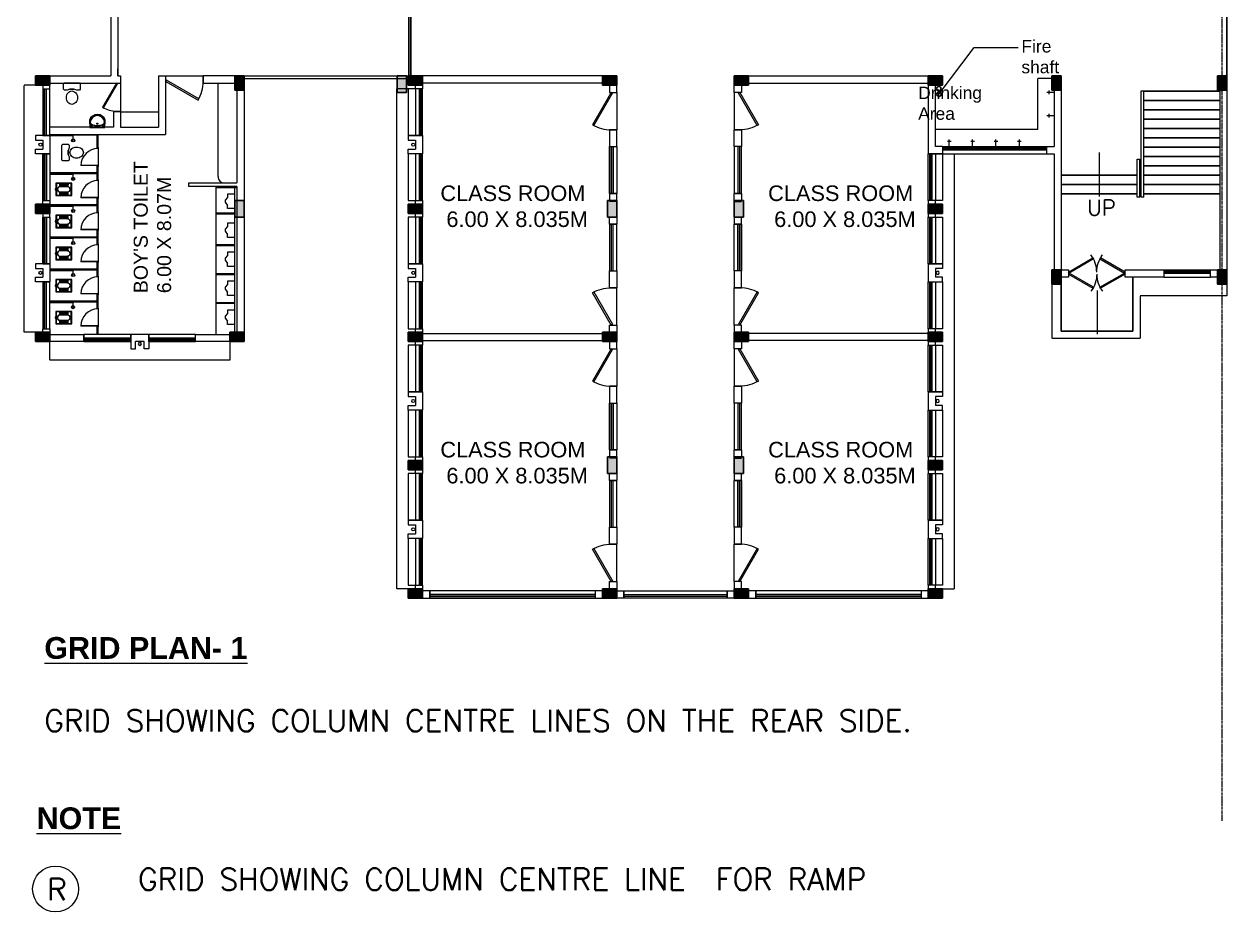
# Model space of a CAD drawing. Header units: inches. Extents: x 719368 to 6315912, y -2624014 to 446967.
# Drawn here: x 6113217 to 6151825, y -2428041 to -2399542 of the extents above; entities that cross this region are included whole.
import ezdxf
from ezdxf.lldxf.tags import DXFTag

# ---------------------------------------------------------------- set-up
doc = ezdxf.new("R2010")
doc.units = ezdxf.units.IN
doc.header["$LTSCALE"] = 20
doc.header["$MEASUREMENT"] = 0
for name, pattern in [('CENTER', [2, 1.25, -0.25, 0.25, -0.25]), ('CENTER2', [1.125, 0.75, -0.125, 0.125, -0.125]), ('DASHED2', [0.375, 0.25, -0.125]), ('HIDDEN', [0.375, 0.25, -0.125])]:
    doc.linetypes.add(name, pattern=pattern)
doc.layers.get('0').update_dxf_attribs({"color": 51, "lineweight": 30})
for name, color, linetype in [('BL', 1, 'Continuous'), ('expension joint', 248, 'Continuous'), ('STAIRS', 1, 'Continuous')]:
    doc.layers.add(name, color=color, linetype=linetype)
for name, color, linetype, lineweight in [('CLL LEV.', 252, 'Continuous', 18), ('COLUMN', 2, 'Continuous', 25), ('CUBICAL TOILET', 160, 'Continuous', 9), ('DIM', 7, 'Continuous', 13), ('DOOR', 43, 'Continuous', 13), ('FIXTURE', 15, 'DASHDOT', 9), ('Furniture', 13, 'Continuous', 13), ('glass', 5, 'Continuous', 18), ('GRID', 202, 'CENTER', 5), ('PROJ.', 30, 'DASHED2', 13), ('Railing', 34, 'Continuous', 20), ('Text', 7, 'Continuous', 15), ('Ventilator', 6, 'DASHED', 20), ('WALL', 1, 'Continuous', 18), ('window', 71, 'Continuous', 18), ('Window-Wall', 7, 'Continuous', 20)]:
    doc.layers.add(name, color=color, linetype=linetype, lineweight=lineweight)
doc.styles.add('L120', font='simplex.shx', dxfattribs={"height": 1})
doc.styles.add('Tabrej', font='romans.shx')
tags = doc.linetypes.add('DASHDOT', pattern=[1, 0.5, -0.25, 0, -0.25]).pattern_tags.tags
tags[10:11] = [DXFTag(74, 4), DXFTag(75, 0), DXFTag(340, '0'), DXFTag(46, 1.0), DXFTag(50, 0.0), DXFTag(44, 0.0), DXFTag(45, 0.0)]
tags[8:9] = [DXFTag(74, 4), DXFTag(75, 0), DXFTag(340, '0'), DXFTag(46, 1.0), DXFTag(50, 0.0), DXFTag(44, 0.0), DXFTag(45, 0.0)]
tags[6:7] = [DXFTag(74, 4), DXFTag(75, 0), DXFTag(340, '0'), DXFTag(46, 1.0), DXFTag(50, 0.0), DXFTag(44, 0.0), DXFTag(45, 0.0)]
tags[4:5] = [DXFTag(74, 4), DXFTag(75, 0), DXFTag(340, '0'), DXFTag(46, 1.0), DXFTag(50, 0.0), DXFTag(44, 0.0), DXFTag(45, 0.0)]
tags = doc.linetypes.add('DASHED', pattern=[0.75, 0.5, -0.25]).pattern_tags.tags
tags[6:7] = [DXFTag(74, 4), DXFTag(75, 0), DXFTag(340, '0'), DXFTag(46, 1.0), DXFTag(50, 0.0), DXFTag(44, 0.0), DXFTag(45, 0.0)]
tags[4:5] = [DXFTag(74, 4), DXFTag(75, 0), DXFTag(340, '0'), DXFTag(46, 1.0), DXFTag(50, 0.0), DXFTag(44, 0.0), DXFTag(45, 0.0)]
doc.dimstyles.new('Current Dim style', dxfattribs={"dimscale": 0.3, "dimtxt": 1.8, "dimasz": 1.2, "dimexe": 0.18, "dimexo": 1, "dimgap": 0.09, "dimtad": 0, "dimzin": 0, "dimdsep": 46, "dimtxsty": 'Tabrej', "dimcen": 0.09, "dimclrd": 256, "dimclre": 256, "dimclrt": 7, "dimadec": 0, "dimazin": 0, "dimtfac": 1, "dimtofl": 0, "dimtmove": 2, "dimatfit": 3, "dimfxl": 1, "dimtolj": 1, "dimtzin": 0, "dimlwd": -1, "dimlwe": -1, "dimarcsym": 1})
doc.dimstyles.new('DIM', dxfattribs={"dimtxt": 0.8, "dimasz": 0.4, "dimexe": 0.18, "dimexo": 0.0625, "dimgap": 0.1, "dimtad": 0, "dimdec": 3, "dimzin": 0, "dimdsep": 46, "dimtxsty": 'Tabrej', "dimcen": 0, "dimclrd": 251, "dimclre": 256, "dimclrt": 7, "dimadec": 0, "dimazin": 0, "dimtfac": 1, "dimtdec": 3, "dimtofl": 0, "dimtmove": 0, "dimatfit": 3, "dimfxl": 1, "dimtolj": 1, "dimtzin": 0, "dimlwd": -1, "dimlwe": -1, "dimarcsym": 0})

# ---------------------------------------------------------------- blocks, each defined once
blk = doc.blocks.new('1.5 M Window')
at = {"layer": 'CLL LEV.'}
for p, q in [((-0.23, 0), (-0.46, 0)), ((-0.46, 0), (-0.46, -1.5)), ((-0.46, -1.5), (-0.23, -1.5))]:
    blk.add_line(p, q, dxfattribs=at)
at = {"layer": 'window'}
for p, q in [((-0.065, 0), (-0.065, -1.5)), ((-0.05, -1.5), (-0.05, 0))]:
    blk.add_line(p, q, dxfattribs=at)
at = {"layer": 'Window-Wall'}
for p, q in [((0, 0), (-0.23, 0)), ((-0.23, 0), (-0.23, -1.5)), ((-0.115, 0), (-0.115, -1.5)), ((0, -1.5), (0, 0)), ((-0.23, -1.5), (0, -1.5))]:
    blk.add_line(p, q, dxfattribs=at)
blk = doc.blocks.new('VENTILATOR')
at = {"layer": 'Ventilator', "ltscale": 0.02}
for p, q in [((-0.18, -1.5), (-0.18, 0)), ((-0.165, 0), (-0.165, -1.5))]:
    blk.add_line(p, q, dxfattribs=at)
at = {"layer": 'Window-Wall'}
for p, q in [((-0.23, 0), (0, 0)), ((-0.23, -1.5), (-0.23, 0)), ((-0.115, 0), (-0.115, -1.5)), ((0, 0), (0, -1.5)), ((-0.23, -1.5), (0, -1.5))]:
    blk.add_line(p, q, dxfattribs=at)
blk = doc.blocks.new('C3')
at = {"layer": 'COLUMN'}
h = blk.add_hatch(color=7, dxfattribs=at)
h.dxf.hatch_style = 1
h.paths.add_polyline_path([(0.3, 0), (0, 0), (0, -0.53), (0.3, -0.53)])
for p, q in [((0, 0), (0, -0.53)), ((0.3, 0), (0, 0)), ((0.3, -0.53), (0.3, 0)), ((0, -0.53), (0.3, -0.53))]:
    blk.add_line(p, q, dxfattribs=at)
blk = doc.blocks.new('New Shaft')
at = {"layer": 'FIXTURE'}
blk.add_circle((0.327, -0.302), 0.05, dxfattribs=at)
at = {"layer": 'WALL'}
for p, q in [((0.035, 0), (0.62, 0)), ((0.035, 0), (0.035, -0.46)), ((0.185, -0.46), (0.185, -0.23)), ((0.185, -0.23), (0.47, -0.23)), ((0.47, -0.46), (0.47, -0.23)), ((0.62, 0), (0.62, -0.46)), ((0.035, -0.46), (0.185, -0.46)), ((0.62, -0.46), (0.47, -0.46))]:
    blk.add_line(p, q, dxfattribs=at)
blk = doc.blocks.new('*U81')
for p, q in [((0, 0), (0, 6)), ((40, 0), (40, 6))]:
    blk.add_line(p, q)
blk.add_lwpolyline([(0, 0), (34.6, -20), (35.5, -18.5), (0.9, 1.5)], close=True)
blk.add_arc((0, 0), 40, 330, 360)
blk = doc.blocks.new('New Doors')
at = {"layer": 'DOOR'}
blk.add_line((0, 0.18), (1.199, 0.18), dxfattribs=at)
at = {"layer": 'DOOR', "xscale": 0.0299845412869386, "yscale": 0.0299845412869386, "zscale": 0.0299845412869386}
blk.add_blockref('*U81', (0, 0), dxfattribs=at)
blk = doc.blocks.new('A$C65A3360F')
at = {"layer": 'FIXTURE', "linetype": 'CENTER2'}
for p, q in [((0, 0), (-0.23, 0)), ((0, 0), (-0.23, 0)), ((-0.166, 0.057), (-0.166, 0)), ((-0.166, 0.057), (-0.166, 0)), ((-0.166, 0), (-0.166, -0.057)), ((-0.166, 0), (-0.166, -0.057))]:
    blk.add_line(p, q, dxfattribs=at)
blk = doc.blocks.new('Door - Left Hung 36 in.')
blk.add_lwpolyline([(0.8, -1.3), (0, 0), (31.2, 18), (31.9, 16.7)], close=True)
blk.add_arc((0, 0), 36, 0, 37.3101)
blk = doc.blocks.new('Urinal 1')
for p, q in [((0, 9), (9, 9)), ((0, 9), (0, -9)), ((9, 9), (9, 5)), ((12, 1), (9, 5)), ((12, -1.5), (12, 1)), ((0, -9), (9, -9)), ((9, -5), (12, -1.5)), ((9, -9), (9, -5))]:
    blk.add_line(p, q)
blk = doc.blocks.new('RH 1200')
for p, q in [((21, 0), (21, 43.3)), ((21.7, 0), (21.7, 43.3)), ((-21.7, 0), (21.7, 0)), ((21.7, 0), (21, 0))]:
    blk.add_line(p, q)
at = {"extrusion": (0, 0, -1)}
blk.add_ellipse((21.7, 0), major_axis=(-30.6, 30.6), ratio=1, start_param=5.497787, end_param=7.068583, dxfattribs=at)
blk = doc.blocks.new('GHH')
at = {"layer": 'DOOR', "ltscale": 20}
blk.add_line((3289.697, -299.103), (3289.697, -299.853), dxfattribs=at)
at = {"layer": 'DOOR', "ltscale": 20, "xscale": 0.015874999996413, "yscale": 0.015874999996413, "zscale": 0.015874999996413, "rotation": 270}
blk.add_blockref('RH 1200', (3289.697, -299.479), dxfattribs=at)
blk = doc.blocks.new('RSA CL6')
for p, q in [((5.5, 3.5), (5.5, 7.3)), ((5.9, 3.5), (5.9, 7.3)), ((6.3, 3.5), (6.3, 7.3)), ((6.7, 3.4), (6.7, 7.3)), ((7.1, 3.4), (7.1, 7.3)), ((7.5, 3.4), (7.5, 7.3)), ((7.9, 3.4), (7.9, 7.3)), ((8.3, 3.4), (8.3, 7.3)), ((8.7, 3.4), (8.7, 7.3)), ((9.1, 3.4), (9.1, 7.3)), ((9.4, 3.4), (9.4, 7.3)), ((9.8, 3.4), (9.8, 7.3)), ((10.2, 3.4), (10.2, 7.3)), ((10.6, 3.4), (10.6, 7.3)), ((11, 3.3), (11, 7.3)), ((11.4, 3.3), (11.4, 7.3)), ((11.8, 3.3), (11.8, 7.3)), ((12.2, 3.3), (12.2, 7.3)), ((12.6, 3.3), (12.6, 7.3)), ((13, 3.3), (13, 7.3)), ((13.4, 3.3), (13.4, 7.3)), ((13.8, 3.3), (13.8, 7.3)), ((14.2, 3.3), (14.2, 7.3)), ((14.6, 3.3), (14.6, 7.3)), ((15, 3.2), (15, 7.3)), ((15.4, 3.2), (15.4, 7.3)), ((15.7, 3.2), (15.7, 7.3)), ((16.1, 3.2), (16.1, 7.3)), ((16.1, 7.3), (16.1, 3.2)), ((5.5, -7.3), (5.5, -3.5)), ((5.9, -7.3), (5.9, -3.5)), ((6.3, -7.3), (6.3, -3.4)), ((6.7, -7.3), (6.7, -3.4)), ((7.1, -7.3), (7.1, -3.4)), ((7.5, -7.3), (7.5, -3.4)), ((7.9, -7.3), (7.9, -3.4)), ((8.3, -7.3), (8.3, -3.4)), ((8.7, -7.3), (8.7, -3.4)), ((9.1, -7.3), (9.1, -3.4)), ((9.4, -7.3), (9.4, -3.4)), ((9.8, -7.3), (9.8, -3.3)), ((10.2, -7.3), (10.2, -3.3)), ((10.6, -7.3), (10.6, -3.3)), ((11, -7.3), (11, -3.3)), ((11.4, -7.3), (11.4, -3.3)), ((11.8, -7.3), (11.8, -3.3)), ((12.2, -7.3), (12.2, -3.3)), ((12.6, -7.3), (12.6, -3.3)), ((13, -7.3), (13, -3.3)), ((13.4, -7.3), (13.4, -3.2)), ((13.8, -7.3), (13.8, -3.2)), ((14.2, -7.3), (14.2, -3.2)), ((14.6, -7.3), (14.6, -3.2)), ((15, -7.3), (15, -3.2)), ((15.4, -7.3), (15.4, -3.2)), ((15.7, -7.3), (15.7, -3.2)), ((16.1, -3.2), (16.1, -7.3)), ((16.1, -7.3), (16.1, -3.2))]:
    blk.add_line(p, q)
blk.add_lwpolyline([(0.8, -0.6), (0, -0.6), (0, 0.6), (0.8, 0.6)])
for points in [[(0.8, 7.9), (20.9, 7.9), (20.9, -7.9), (0.8, -7.9)], [(1.4, 7.3), (20.3, 7.3), (20.3, -7.3), (1.4, -7.3)]]:
    blk.add_lwpolyline(points, close=True)
for points in [[(5.5, 3.5), (16.1, 3.2, -0.899983), (16.1, -3.2), (5.5, -3.5, -0.799392)], [(5.5, 3.3), (16.1, 3, -0.897689), (16.1, -3), (5.6, -3.3, -0.793494), (5.5, 3.3)]]:
    blk.add_lwpolyline(points, format="xyb", close=True)
blk = doc.blocks.new('ENGLISH SHEET')
at = {"layer": 'FIXTURE'}
for p, q in [((4663.798, 251.204), (4663.773, 251.179)), ((4663.773, 251.179), (4663.773, 250.696)), ((4663.976, 251.204), (4663.798, 251.204)), ((4664.002, 251.179), (4663.976, 251.204)), ((4663.976, 251.001), (4664.002, 251.09)), ((4663.976, 250.874), (4663.976, 251.001)), ((4663.976, 251.001), (4663.976, 250.874)), ((4664.002, 251.09), (4664.002, 251.179)), ((4663.773, 250.696), (4663.798, 250.67)), ((4663.798, 250.67), (4663.976, 250.67)), ((4664.002, 250.785), (4663.976, 250.874)), ((4663.976, 250.67), (4664.002, 250.696)), ((4664.002, 250.696), (4664.002, 250.785))]:
    blk.add_line(p, q, dxfattribs=at)
blk.add_lwpolyline([(4664.459, 250.937, 0.117036), (4664.443, 251.003, 0.104338), (4664.396, 251.063, 0.09029), (4664.321, 251.105, 0.09898), (4664.243, 251.115, 0.08237), (4664.159, 251.101, 0.09029), (4664.09, 251.063, 0.104338), (4664.043, 251.003, 0.117036), (4664.027, 250.937, 0.117036), (4664.043, 250.871, 0.104338), (4664.09, 250.811, 0.09029), (4664.159, 250.773, 0.08237), (4664.243, 250.759, 0.08237), (4664.327, 250.773, 0.09029), (4664.396, 250.811, 0.104338), (4664.443, 250.871, 0.117036)], format="xyb", close=True, dxfattribs=at)
blk = doc.blocks.new('RSA BASIN 9')
for points in [[(-0.1, -16.2, 0.340881), (10, -9, 0.074195), (10.1, -8.9), (9.5, 0), (-9.5, 0), (-10, -8.8, 0.082611), (-10, -9.2, 0.330812), (-0.1, -16.2)], [(0, -15, 0.391482), (8.9, -6.7, 0.252869), (6.5, -3.5, 0.087242), (0, -2.5, 0.079484), (-6.5, -3.5, 0.2542), (-8.8, -6.7, 0.39026), (0, -15)], [(-8.6, -2, -0.907437), (-8.4, -1.8), (-7.5, -2.6, -0.907437), (-7.6, -2.7)], [(-8.2, -1.6, -0.907437), (-8.1, -1.5), (-7.1, -2.3, -0.907437), (-7.3, -2.4)], [(-7.8, -1.3, -0.907437), (-7.7, -1.2), (-6.8, -1.9, -0.907437), (-6.9, -2.1)], [(7.8, -1.3, 0.907437), (7.7, -1.2), (6.8, -1.9, 0.907437), (6.9, -2.1)], [(8.2, -1.6, 0.907437), (8.1, -1.5), (7.1, -2.3, 0.907437), (7.3, -2.4)], [(8.6, -2, 0.907437), (8.4, -1.8), (7.5, -2.6, 0.907437), (7.6, -2.7)]]:
    blk.add_lwpolyline(points, format="xyb", close=True)
for points in [[(-5.9, -3.3), (-6.2, -3, -0.183787), (-6.2, -2.7, 0.126662), (-6.2, -2.4), (-6.6, -1.4, 0.35453), (-7.1, -1), (-8.7, -1, 0.414214), (-9.1, -1.4), (-9.6, -9.1, 0.329849), (-0.1, -15.8, 0.338736), (9.6, -8.9, 0.075632), (9.7, -8.8), (9.1, -1.4, 0.414214), (8.7, -1), (7.1, -1, 0.35453), (6.6, -1.4), (6.2, -2.4, 0.126662), (6.2, -2.7, -0.183787), (6.2, -3), (5.9, -3.3)], [(-6.2, -3.4), (-6.2, -3.3, 0.220542), (-6.5, -3.1), (-8.7, -2.8, -0.361119), (-9.2, -2.3)], [(6.2, -3.4), (6.2, -3.3, -0.220542), (6.5, -3.1), (8.7, -2.8, 0.358803), (9.2, -2.3, 0.358803)]]:
    blk.add_lwpolyline(points, format="xyb")
for centre, radius in [((-2.3, -1.6), 0.399), ((0, -4.8), 0.771), ((0, -4.8), 0.602), ((0, -1.2), 0.399), ((2.3, -1.5), 0.399)]:
    blk.add_circle(centre, radius)
blk = doc.blocks.new('CU')
at = {"layer": 'WALL', "linetype": 'CENTER2'}
h = blk.add_hatch(color=256, dxfattribs=at)
h.dxf.hatch_style = 1
h.paths.add_polyline_path([(0, 0.035), (0, -0.265), (0.46, -0.265), (0.46, 0.035)])
at = {"layer": 'COLUMN', "linetype": 'CENTER2'}
blk.add_lwpolyline([(0, 0.035), (0, -0.265), (0.46, -0.265), (0.46, 0.035), (0, 0.035)], dxfattribs=at)

msp = doc.modelspace()

# ---------------------------------------------------------------- linework, layer by layer
at = {"layer": 'BL'}
for centre in [(6142577.7151, -2401615.8736), (6142582.9949, -2401789.94)]:
    msp.add_circle(centre, 75, dxfattribs=at)
at = {"layer": 'CUBICAL TOILET'}
for p, q in [((6115564.3286, -2403112.7831), (6114046.8553, -2403111.7998)), ((6115564.0599, -2403527.4403), (6115564.3286, -2403112.7831)), ((6115594.0599, -2403527.4598), (6115594.348, -2403082.8025)), ((6115594.0599, -2403527.4598), (6115564.0599, -2403527.4403)), ((6115563.5477, -2404317.7828), (6115563.6908, -2404097.073)), ((6115563.6908, -2404097.073), (6115593.6908, -2404097.0924)), ((6115593.5477, -2404317.8022), (6115593.6908, -2404097.0924)), ((6115563.5283, -2404347.7828), (6114043.5286, -2404346.7979)), ((6115563.5477, -2404317.7828), (6114043.5481, -2404316.7979)), ((6115563.3925, -2404557.4401), (6115563.5283, -2404347.7828)), ((6115593.3924, -2404557.4596), (6115593.5477, -2404317.8022)), ((6115593.3924, -2404557.4596), (6115563.3925, -2404557.4401)), ((6115562.8803, -2405347.7826), (6115563.0233, -2405127.0728)), ((6115563.0233, -2405127.0728), (6115593.0233, -2405127.0922)), ((6115592.8803, -2405347.802), (6115593.0233, -2405127.0922)), ((6115562.8609, -2405377.7826), (6114046.5994, -2405376.8001)), ((6115562.8803, -2405347.7826), (6114046.6188, -2405346.8001)), ((6115562.725, -2405587.4399), (6115562.8609, -2405377.7826)), ((6115592.725, -2405587.4593), (6115562.725, -2405587.4399)), ((6115592.725, -2405587.4593), (6115592.8803, -2405347.802)), ((6115562.1935, -2406407.7824), (6114042.1938, -2406406.7974)), ((6115562.2129, -2406377.7824), (6114042.2132, -2406376.7975)), ((6115562.0576, -2406617.4397), (6115562.1935, -2406407.7824)), ((6115562.2129, -2406377.7824), (6115562.3559, -2406157.0726)), ((6115562.3559, -2406157.0726), (6115592.3559, -2406157.092)), ((6115592.0576, -2406617.4591), (6115592.2129, -2406377.8018)), ((6115592.2129, -2406377.8018), (6115592.3559, -2406157.092)), ((6115592.0576, -2406617.4591), (6115562.0576, -2406617.4397)), ((6115561.5455, -2407407.7822), (6115561.6885, -2407187.0723)), ((6115561.6885, -2407187.0723), (6115591.6885, -2407187.0918)), ((6115591.5455, -2407407.8016), (6115591.6885, -2407187.0918)), ((6115561.5261, -2407437.7822), (6114041.5264, -2407436.7972)), ((6115561.5455, -2407407.7822), (6114041.5458, -2407406.7972)), ((6115561.3902, -2407647.4395), (6115561.5261, -2407437.7822)), ((6115591.3902, -2407647.4589), (6115591.5455, -2407407.8016)), ((6115591.3902, -2407647.4589), (6115561.3902, -2407647.4395)), ((6115560.8781, -2408437.7819), (6115561.0211, -2408217.0721)), ((6115561.0211, -2408217.0721), (6115591.0211, -2408217.0916)), ((6115590.8781, -2408437.8014), (6115591.0211, -2408217.0916)), ((6115560.8587, -2408467.7819), (6114040.859, -2408466.797)), ((6115560.8781, -2408437.7819), (6114040.8784, -2408436.797)), ((6115560.7228, -2408677.4393), (6115560.8587, -2408467.7819)), ((6115590.7228, -2408677.4587), (6115560.7228, -2408677.4393)), ((6115590.7228, -2408677.4587), (6115590.8781, -2408437.8014)), ((6115560.188, -2409502.7817), (6115560.3537, -2409247.0719)), ((6115560.3537, -2409247.0719), (6115590.3537, -2409247.0914)), ((6115590.188, -2409502.8012), (6115590.3537, -2409247.0914))]:
    msp.add_line(p, q, dxfattribs=at)
at = {"layer": 'expension joint'}
for p, q in [((6125567.7346, -2397855.7585), (6125567.7346, -2401205.7585)), ((6125630.2346, -2397855.7585), (6125630.2346, -2401205.7585)), ((6151825.2345, -2397855.7585), (6151825.2345, -2401205.7585))]:
    msp.add_line(p, q, dxfattribs=at)
at = {"layer": 'FIXTURE'}
for p, q in [((6119444.2895, -2404440.4528), (6119444.2895, -2401435.7585)), ((6146285.2331, -2401288.1844), (6145755.2331, -2401288.1844)), ((6145755.2331, -2402923.1844), (6145755.2331, -2401288.5975)), ((6145755.2331, -2402923.1844), (6142470.2331, -2402923.1844)), ((6119377.6382, -2404785.5649), (6120047.9909, -2404785.5649)), ((6119377.9909, -2409505.5649), (6119377.9909, -2404755.5649)), ((6119377.9909, -2404755.5649), (6120046.8553, -2404755.5649)), ((6119644.1599, -2404640.5823), (6120046.8553, -2404640.5649)), ((6119977.9909, -2407275.5649), (6119977.9909, -2404785.5649)), ((6119377.6899, -2405605.7375), (6119977.6899, -2405605.7375)), ((6119377.6899, -2405635.7375), (6119977.6899, -2405635.7375)), ((6119977.9909, -2409435.5649), (6119977.9909, -2405700.5649)), ((6119377.6382, -2406615.5649), (6119977.6382, -2406615.5649)), ((6119377.6382, -2406645.5649), (6119977.6382, -2406645.5649)), ((6119377.2854, -2407545.5649), (6119977.2854, -2407545.5649)), ((6119377.2854, -2407575.5649), (6119977.2854, -2407575.5649)), ((6119376.9326, -2408475.5649), (6119976.9326, -2408475.5649)), ((6119376.9326, -2408505.5649), (6119976.9326, -2408505.5649))]:
    msp.add_line(p, q, dxfattribs=at)
at = {"layer": 'FIXTURE', "ltscale": 0.05}
for p, q in [((6114046.8553, -2403124.2253), (6114794.3207, -2403124.7097)), ((6114794.2132, -2403290.5511), (6114794.3207, -2403124.7097)), ((6114043.5206, -2404359.2234), (6114793.5205, -2404359.7094)), ((6114793.413, -2404525.5508), (6114793.5205, -2404359.7094)), ((6114046.5913, -2405389.2256), (6114792.853, -2405389.7092)), ((6114792.7456, -2405555.5506), (6114792.853, -2405389.7092)), ((6114042.1857, -2406419.223), (6114792.1856, -2406419.709)), ((6114792.0782, -2406585.5504), (6114792.1856, -2406419.709)), ((6114041.5183, -2407449.2228), (6114791.5182, -2407449.7088)), ((6114791.4107, -2407615.5502), (6114791.5182, -2407449.7088)), ((6114040.8509, -2408479.2226), (6114790.8508, -2408479.7085)), ((6114790.7433, -2408645.55), (6114790.8508, -2408479.7085))]:
    msp.add_line(p, q, dxfattribs=at)
for centre in [(6114794.2235, -2403274.7096), (6114793.4233, -2404509.7094), (6114792.7558, -2405539.7092), (6114792.0884, -2406569.7089), (6114791.421, -2407599.7087), (6114790.7536, -2408629.7085)]:
    msp.add_circle(centre, 50, dxfattribs=at)
at = {"layer": 'FIXTURE'}
msp.add_arc((6119644.2895, -2404440.5824), 200, 179.96287377, 269.96287377, dxfattribs=at)
at = {"layer": 'Furniture'}
msp.add_line((6116316.8537, -2402355.9426), (6117530.7653, -2402355.9418), dxfattribs=at)
at = {"layer": 'glass', "lineweight": 5}
for p, q in [((6142700.2331, -2403515.7585), (6146045.2331, -2403515.7585)), ((6146045.2331, -2403550.7585), (6142700.2331, -2403550.7585)), ((6149795.2345, -2407475.7132), (6151295.2345, -2407475.7132)), ((6151295.2345, -2407510.7132), (6149795.2345, -2407510.7132))]:
    msp.add_line(p, q, dxfattribs=at)
at = {"layer": 'GRID', "color": 190, "ltscale": 3}
msp.add_line((6151675.2345, -2425117.1627), (6151675.2345, -2376574.8316), dxfattribs=at)
at = {"layer": 'PROJ.'}
for p, q in [((6113216.8553, -2409435.7585), (6113216.8553, -2401505.7585)), ((6125180.2347, -2417665.7585), (6125180.2347, -2401620.7585)), ((6125780.2347, -2401620.7585), (6125180.2347, -2401620.7585)), ((6142470.2331, -2403705.7585), (6143070.2331, -2403705.7585)), ((6143070.2331, -2403705.7585), (6143070.2331, -2417665.7585)), ((6146205.2345, -2407895.7132), (6146205.2345, -2409625.7132)), ((6149037.2341, -2408265.7359), (6149037.2341, -2409625.7132)), ((6151825.2345, -2408265.7359), (6149037.2341, -2408265.7359)), ((6119816.8553, -2409735.7132), (6119816.8553, -2410335.7359)), ((6146205.2345, -2409625.7132), (6149037.2341, -2409625.7132)), ((6119816.8553, -2410335.7359), (6114046.8553, -2410335.7359)), ((6125780.2347, -2417665.7585), (6125180.2347, -2417665.7585))]:
    msp.add_line(p, q, dxfattribs=at)
at = {"layer": 'PROJ.', "ltscale": 0.05}
for p, q in [((6113816.8553, -2401505.7585), (6113216.8553, -2401505.7585)), ((6113816.8553, -2409435.7585), (6113216.8553, -2409435.7585)), ((6114046.8553, -2410335.7359), (6114046.8553, -2409735.7359)), ((6142470.2557, -2417665.7585), (6143070.2331, -2417665.7585))]:
    msp.add_line(p, q, dxfattribs=at)
at = {"layer": 'PROJ.', "ltscale": 0.02}
msp.add_line((6151825.2345, -2407895.7132), (6151825.2345, -2408265.7359), dxfattribs=at)
at = {"layer": 'Railing'}
for p, q in [((6120276.8553, -2401205.7585), (6125550.2347, -2401205.7585)), ((6120276.8553, -2401285.7585), (6125550.2347, -2401285.7585)), ((6122580.2347, -2401205.7585), (6125550.2347, -2401205.7585)), ((6122580.2347, -2401285.7585), (6125550.2347, -2401285.7585))]:
    msp.add_line(p, q, dxfattribs=at)
at = {"layer": 'Railing', "linetype": 'DASHED'}
for p, q in [((6149075.2345, -2403520.7173), (6149075.2345, -2401687.7584)), ((6149155.2345, -2403520.7173), (6149155.2345, -2401687.7584)), ((6149075.2345, -2405095.7132), (6149075.2345, -2403520.7173)), ((6149155.2345, -2405095.7132), (6149155.2345, -2403520.7173)), ((6148945.2345, -2405095.7132), (6148945.2345, -2403881.2076)), ((6149025.2345, -2405095.7132), (6149025.2345, -2403881.2076)), ((6149025.2345, -2405095.7132), (6148945.2345, -2405095.7132)), ((6149155.2345, -2405095.7132), (6149075.2345, -2405095.7132))]:
    msp.add_line(p, q, dxfattribs=at)
at = {"layer": 'Railing', "linetype": 'HIDDEN', "ltscale": 0.01}
for p, q in [((6149075.2345, -2401687.7584), (6149155.2345, -2401687.7584)), ((6148945.2345, -2403881.2076), (6149025.2345, -2403881.2076))]:
    msp.add_line(p, q, dxfattribs=at)
at = {"layer": 'STAIRS'}
for p, q in [((6151595.2345, -2401695.7132), (6149155.2345, -2401695.7132)), ((6151595.2345, -2401995.7132), (6149155.2345, -2401995.7132)), ((6151595.2345, -2402295.7132), (6149155.2345, -2402295.7132)), ((6151595.2345, -2402595.7132), (6149155.2345, -2402595.7132)), ((6151595.2345, -2402895.7132), (6149155.2345, -2402895.7132)), ((6151595.2345, -2403195.7132), (6149155.2345, -2403195.7132)), ((6149155.2345, -2403195.7132), (6150205.3379, -2403195.7132)), ((6151595.2345, -2403495.7132), (6149155.2345, -2403495.7132)), ((6151595.2345, -2403795.7132), (6149155.2345, -2403795.7132)), ((6151595.2345, -2404095.7132), (6149155.2345, -2404095.7132)), ((6148945.2345, -2404395.7132), (6146505.2345, -2404395.7132)), ((6151595.2345, -2404395.7132), (6149155.2345, -2404395.7132)), ((6148945.2345, -2404695.7132), (6146505.2345, -2404695.7132)), ((6151595.2345, -2404695.7132), (6149155.2345, -2404695.7132)), ((6148945.2345, -2404995.7132), (6146505.2345, -2404995.7132)), ((6151595.2345, -2404995.7132), (6149155.2345, -2404995.7132)), ((6146505.2345, -2407665.7132), (6146505.2345, -2409395.7132)), ((6148807.2341, -2407665.7132), (6148807.2341, -2409395.7132)), ((6146505.2345, -2409395.7132), (6148807.2341, -2409395.7132))]:
    msp.add_line(p, q, dxfattribs=at)
at = {"layer": 'Text'}
msp.add_circle((6114226.3387, -2427303.7599), 737.2117, dxfattribs=at)
at = {"layer": 'WALL'}
for p, q in [((6116001.0424, -2397625.7959), (6116001.0424, -2401205.713)), ((6116231.0424, -2397855.7959), (6116231.0424, -2401205.713)), ((6114046.8553, -2401205.7585), (6116001.0424, -2401205.7032)), ((6114046.8653, -2401435.7585), (6116316.8653, -2401435.6829)), ((6116231.0424, -2401205.6967), (6116316.8553, -2401205.6943)), ((6116316.8553, -2401205.6943), (6116316.8653, -2401435.7213)), ((6117530.7647, -2401205.7585), (6117530.7647, -2401435.7585)), ((6117530.7647, -2401205.7585), (6117760.7647, -2401205.7585)), ((6117530.7647, -2401435.7585), (6117530.7656, -2402852.8013)), ((6117760.7647, -2401205.7585), (6117760.7647, -2403082.8013)), ((6119976.8553, -2401205.7585), (6118970.6379, -2401205.7585)), ((6118970.6379, -2401205.7585), (6118970.6379, -2401435.7585)), ((6118970.6379, -2401435.7585), (6119976.8553, -2401435.7585)), ((6119976.8553, -2401435.7585), (6119976.8553, -2401205.7585)), ((6131780.2347, -2401205.7585), (6126010.2347, -2401205.7585)), ((6131780.2347, -2401435.7585), (6126010.2347, -2401435.7585)), ((6136470.2331, -2401205.7585), (6142240.2331, -2401205.7585)), ((6136470.2331, -2401435.7585), (6142240.2331, -2401435.7585)), ((6120046.8553, -2401665.7585), (6120046.8553, -2404640.5649)), ((6120276.8553, -2401665.7585), (6120276.8553, -2409435.7585)), ((6142470.2331, -2401505.7585), (6142240.2331, -2401505.7585)), ((6142240.2331, -2401505.7585), (6142240.2331, -2403705.7585)), ((6146275.2345, -2401665.7585), (6146275.2345, -2403475.7585)), ((6146505.2345, -2401665.7585), (6146505.2345, -2407435.7132)), ((6151595.2345, -2401665.7585), (6151595.2345, -2407435.7132)), ((6151825.2345, -2401665.7585), (6151825.2345, -2407435.7132)), ((6116086.8553, -2402355.9426), (6116086.8553, -2402852.8017)), ((6116316.8537, -2402355.9426), (6116086.8553, -2402355.9426)), ((6116316.8537, -2402355.9426), (6116316.8548, -2402852.8013)), ((6116086.8553, -2402852.8017), (6114046.8553, -2402852.8051)), ((6114046.8553, -2403082.8013), (6114046.8553, -2402852.8051)), ((6116316.8545, -2402852.8013), (6117530.7656, -2402852.8013)), ((6114046.8553, -2403082.8013), (6117760.7656, -2403082.8013)), ((6113816.8553, -2403705.7586), (6114046.8553, -2403705.7586)), ((6142700.2331, -2403705.7585), (6142240.2331, -2403705.7585)), ((6142700.2331, -2403475.7585), (6142470.2331, -2403475.7585)), ((6142700.2331, -2403475.7585), (6142700.2331, -2403705.7585)), ((6146045.2331, -2403475.7585), (6146275.2331, -2403475.7585)), ((6146045.2331, -2403705.7585), (6146045.2331, -2403475.7585)), ((6146045.2331, -2403705.7585), (6146275.2345, -2403705.7585)), ((6146275.2345, -2403705.7585), (6146275.2345, -2407435.7132)), ((6120046.8553, -2404755.5649), (6120046.8553, -2409435.7585)), ((6132240.212, -2405240.7585), (6132010.212, -2405240.7585)), ((6136010.2557, -2405240.7585), (6136240.2557, -2405240.7585)), ((6126010.2347, -2409470.7585), (6131780.2347, -2409470.7585)), ((6142240.2331, -2409470.7585), (6136470.2331, -2409470.7585)), ((6126010.2347, -2409700.7585), (6131780.2347, -2409700.7585)), ((6142240.2331, -2409700.7585), (6136470.2331, -2409700.7585)), ((6132240.212, -2413470.7585), (6132010.212, -2413470.7585)), ((6136010.2557, -2413470.7585), (6136240.2557, -2413470.7585))]:
    msp.add_line(p, q, dxfattribs=at)
at = {"layer": 'WALL', "linetype": 'CENTER2'}
for p, q in [((6115724.3553, -2401205.6705), (6115954.3553, -2401205.6705)), ((6116316.8553, -2401205.6705), (6116316.8553, -2401435.6705))]:
    msp.add_line(p, q, dxfattribs=at)
at = {"layer": 'WALL'}
for points in [[(6116231.0424, -2401205.713), (6116231.0424, -2400975.713)], [(6125780.2347, -2401505.7585), (6126010.2347, -2401505.7585), (6126010.2347, -2401620.7585), (6125780.2347, -2401620.7585), (6125780.2347, -2401505.7585)], [(6132240.2347, -2401505.7585), (6132010.2347, -2401505.7585), (6132010.2347, -2401735.7585), (6132240.2347, -2401735.7585), (6132240.2347, -2401505.7585)], [(6136010.2331, -2401505.7585), (6136240.2331, -2401505.7585), (6136240.2331, -2401735.7585), (6136010.2331, -2401735.7585), (6136010.2331, -2401505.7585)], [(6142470.2331, -2403475.7585), (6142470.2331, -2401505.7585)], [(6120046.8553, -2404755.5649), (6118500.2906, -2404755.5649), (6118500.2906, -2404640.5649), (6120046.8553, -2404640.5649)], [(6113816.8553, -2405205.7586), (6114046.8553, -2405205.7586), (6114046.8553, -2405320.7586), (6113816.8553, -2405320.7586), (6113816.8553, -2405205.7586)], [(6125780.2347, -2405205.7585), (6126010.2347, -2405205.7585), (6126010.2347, -2405320.7585), (6125780.2347, -2405320.7585), (6125780.2347, -2405205.7585)], [(6132240.2347, -2404975.7585), (6132010.2347, -2404975.7585), (6132010.2347, -2405205.7585), (6132240.2347, -2405205.7585), (6132240.2347, -2404975.7585)], [(6136010.2331, -2404975.7585), (6136240.2331, -2404975.7585), (6136240.2331, -2405205.7585), (6136010.2331, -2405205.7585), (6136010.2331, -2404975.7585)], [(6142470.2331, -2405205.7585), (6142240.2331, -2405205.7585), (6142240.2331, -2405320.7585), (6142470.2331, -2405320.7585), (6142470.2331, -2405205.7585)], [(6113816.8553, -2405735.7585), (6114046.8553, -2405735.7585), (6114046.8553, -2405620.7585), (6113816.8553, -2405620.7585), (6113816.8553, -2405735.7585)], [(6125780.2347, -2405620.7585), (6126010.2347, -2405620.7585), (6126010.2347, -2405735.7585), (6125780.2347, -2405735.7585), (6125780.2347, -2405620.7585)], [(6142470.2331, -2405620.7585), (6142240.2331, -2405620.7585), (6142240.2331, -2405735.7585), (6142470.2331, -2405735.7585), (6142470.2331, -2405620.7585)], [(6132240.2347, -2405965.7585), (6132010.2347, -2405965.7585), (6132010.2347, -2405735.7585), (6132240.2347, -2405735.7585), (6132240.2347, -2405965.7585)], [(6136010.2331, -2405965.7585), (6136240.2331, -2405965.7585), (6136240.2331, -2405735.7585), (6136010.2331, -2405735.7585), (6136010.2331, -2405965.7585)], [(6146505.2345, -2407435.7132), (6146735.2345, -2407435.7132), (6146735.2345, -2407665.7132), (6146505.2345, -2407665.7132), (6146505.2345, -2407435.7132)], [(6151295.2345, -2407435.7132), (6151525.2345, -2407435.7132), (6151525.2345, -2407665.7132), (6151295.2345, -2407665.7132), (6151295.2345, -2407435.7132)], [(6113816.8553, -2409320.7585), (6114046.8553, -2409320.7585), (6114046.8553, -2409435.7585), (6113816.8553, -2409435.7585), (6113816.8553, -2409320.7585)], [(6115139.3553, -2409505.7585), (6115139.3553, -2409735.7585), (6114046.8553, -2409735.7585), (6114046.8553, -2409505.7585), (6115139.3553, -2409505.7585)], [(6119816.8553, -2409505.7359), (6119816.8553, -2409735.7359), (6118724.3553, -2409735.7359), (6118724.3553, -2409505.7359), (6119816.8553, -2409505.7359)], [(6125780.212, -2409320.7585), (6126010.212, -2409320.7585), (6126010.212, -2409435.7585), (6125780.212, -2409435.7585), (6125780.212, -2409320.7585)], [(6125780.2347, -2409320.7585), (6126010.2347, -2409320.7585), (6126010.2347, -2409435.7585), (6125780.2347, -2409435.7585), (6125780.2347, -2409320.7585)], [(6132240.2347, -2409435.7585), (6132010.2347, -2409435.7585), (6132010.2347, -2409205.7585), (6132240.2347, -2409205.7585), (6132240.2347, -2409435.7585)], [(6136010.2331, -2409435.7585), (6136240.2331, -2409435.7585), (6136240.2331, -2409205.7585), (6136010.2331, -2409205.7585), (6136010.2331, -2409435.7585)], [(6142470.2331, -2409320.7585), (6142240.2331, -2409320.7585), (6142240.2331, -2409435.7585), (6142470.2331, -2409435.7585), (6142470.2331, -2409320.7585)], [(6142470.2557, -2409320.7585), (6142240.2557, -2409320.7585), (6142240.2557, -2409435.7585), (6142470.2557, -2409435.7585), (6142470.2557, -2409320.7585)], [(6125780.2347, -2409735.7585), (6126010.2347, -2409735.7585), (6126010.2347, -2409850.7585), (6125780.2347, -2409850.7585), (6125780.2347, -2409735.7585)], [(6132240.2347, -2409735.7585), (6132010.2347, -2409735.7585), (6132010.2347, -2409965.7585), (6132240.2347, -2409965.7585), (6132240.2347, -2409735.7585)], [(6136010.2331, -2409735.7585), (6136240.2331, -2409735.7585), (6136240.2331, -2409965.7585), (6136010.2331, -2409965.7585), (6136010.2331, -2409735.7585)], [(6142470.2331, -2409735.7585), (6142240.2331, -2409735.7585), (6142240.2331, -2409850.7585), (6142470.2331, -2409850.7585), (6142470.2331, -2409735.7585)], [(6132240.2347, -2413205.7585), (6132010.2347, -2413205.7585), (6132010.2347, -2413435.7585), (6132240.2347, -2413435.7585), (6132240.2347, -2413205.7585)], [(6136010.2331, -2413205.7585), (6136240.2331, -2413205.7585), (6136240.2331, -2413435.7585), (6136010.2331, -2413435.7585), (6136010.2331, -2413205.7585)], [(6125780.2347, -2413435.7585), (6126010.2347, -2413435.7585), (6126010.2347, -2413550.7585), (6125780.2347, -2413550.7585), (6125780.2347, -2413435.7585)], [(6142470.2331, -2413435.7585), (6142240.2331, -2413435.7585), (6142240.2331, -2413550.7585), (6142470.2331, -2413550.7585), (6142470.2331, -2413435.7585)], [(6125780.2347, -2413850.7585), (6126010.2347, -2413850.7585), (6126010.2347, -2413965.7585), (6125780.2347, -2413965.7585), (6125780.2347, -2413850.7585)], [(6132240.2347, -2414195.7585), (6132010.2347, -2414195.7585), (6132010.2347, -2413965.7585), (6132240.2347, -2413965.7585), (6132240.2347, -2414195.7585)], [(6136010.2331, -2414195.7585), (6136240.2331, -2414195.7585), (6136240.2331, -2413965.7585), (6136010.2331, -2413965.7585), (6136010.2331, -2414195.7585)], [(6142470.2331, -2413850.7585), (6142240.2331, -2413850.7585), (6142240.2331, -2413965.7585), (6142470.2331, -2413965.7585), (6142470.2331, -2413850.7585)], [(6125780.212, -2417550.7585), (6126010.212, -2417550.7585), (6126010.212, -2417665.7585), (6125780.212, -2417665.7585), (6125780.212, -2417550.7585)], [(6125780.2347, -2417550.7585), (6126010.2347, -2417550.7585), (6126010.2347, -2417665.7585), (6125780.2347, -2417665.7585), (6125780.2347, -2417550.7585)], [(6132240.2347, -2417665.7585), (6132010.2347, -2417665.7585), (6132010.2347, -2417435.7585), (6132240.2347, -2417435.7585), (6132240.2347, -2417665.7585)], [(6136010.2331, -2417665.7585), (6136240.2331, -2417665.7585), (6136240.2331, -2417435.7585), (6136010.2331, -2417435.7585), (6136010.2331, -2417665.7585)], [(6142470.2331, -2417550.7585), (6142240.2331, -2417550.7585), (6142240.2331, -2417665.7585), (6142470.2331, -2417665.7585), (6142470.2331, -2417550.7585)], [(6142470.2557, -2417550.7585), (6142240.2557, -2417550.7585), (6142240.2557, -2417665.7585), (6142470.2557, -2417665.7585), (6142470.2557, -2417550.7585)], [(6126010.2347, -2417965.7585), (6126240.2347, -2417965.7585), (6126240.2347, -2417735.7585), (6126010.2347, -2417735.7585), (6126010.2347, -2417965.7585)], [(6131550.2347, -2417965.7585), (6131780.2347, -2417965.7585), (6131780.2347, -2417735.7585), (6131550.2347, -2417735.7585), (6131550.2347, -2417965.7585)], [(6132470.2347, -2417965.7585), (6132240.2347, -2417965.7585), (6132240.2347, -2417735.7585), (6132470.2347, -2417735.7585), (6132470.2347, -2417965.7585)], [(6136010.2331, -2417965.7585), (6135780.2331, -2417965.7585), (6135780.2331, -2417735.7585), (6136010.2331, -2417735.7585), (6136010.2331, -2417965.7585)], [(6136470.2331, -2417965.7585), (6136700.2331, -2417965.7585), (6136700.2331, -2417735.7585), (6136470.2331, -2417735.7585), (6136470.2331, -2417965.7585)], [(6142010.2331, -2417965.7585), (6142240.2331, -2417965.7585), (6142240.2331, -2417735.7585), (6142010.2331, -2417735.7585), (6142010.2331, -2417965.7585)]]:
    msp.add_lwpolyline(points, dxfattribs=at)
at = {"layer": 'WALL', "lineweight": 18}
msp.add_lwpolyline([(6116231.0424, -2401205.713), (6116316.8553, -2401205.713)], dxfattribs=at)
at = {"layer": 'WALL'}
for points in [[(6114046.8553, -2401505.7585), (6113816.8553, -2401505.7585), (6113816.8553, -2401620.7586), (6114046.8553, -2401620.7586)], [(6132240.4291, -2402935.1402), (6132010.2347, -2402935.1402), (6132010.2347, -2403475.7585), (6132240.4291, -2403475.7585)], [(6136010.0387, -2402935.1402), (6136240.2331, -2402935.1402), (6136240.2331, -2403475.7585), (6136010.0387, -2403475.7585)], [(6132240.4291, -2408006.3769), (6132010.2347, -2408006.3769), (6132010.2347, -2407465.7585), (6132240.4291, -2407465.7585)], [(6136010.0387, -2408006.3769), (6136240.2331, -2408006.3769), (6136240.2331, -2407465.7585), (6136010.0387, -2407465.7585)], [(6148559.6176, -2407435.7132), (6149795.2345, -2407435.7132), (6149795.2345, -2407665.7132), (6148559.6176, -2407665.7132)], [(6132240.4291, -2411165.1402), (6132010.2347, -2411165.1402), (6132010.2347, -2411705.7585), (6132240.4291, -2411705.7585)], [(6136010.0387, -2411165.1402), (6136240.2331, -2411165.1402), (6136240.2331, -2411705.7585), (6136010.0387, -2411705.7585)], [(6132240.4291, -2416236.3769), (6132010.2347, -2416236.3769), (6132010.2347, -2415695.7585), (6132240.4291, -2415695.7585)], [(6136010.0387, -2416236.3769), (6136240.2331, -2416236.3769), (6136240.2331, -2415695.7585), (6136010.0387, -2415695.7585)]]:
    msp.add_lwpolyline(points, close=True, dxfattribs=at)
at = {"layer": 'window'}
for p, q in [((6131550.2347, -2417900.7585), (6126240.2347, -2417900.7585)), ((6126240.2347, -2417915.7585), (6131550.2347, -2417915.7585)), ((6132470.2347, -2417900.7585), (6135780.2331, -2417900.7585)), ((6135780.2331, -2417915.7585), (6132470.2347, -2417915.7585)), ((6142010.2331, -2417900.7585), (6136700.2331, -2417900.7585)), ((6136700.2331, -2417915.7585), (6142010.2331, -2417915.7585))]:
    msp.add_line(p, q, dxfattribs=at)
at = {"layer": 'Window-Wall', "lineweight": 15}
for p, q in [((6142700.2331, -2403475.7585), (6146045.2331, -2403475.7585)), ((6146045.2331, -2403590.7585), (6142700.2331, -2403590.7585)), ((6142700.2331, -2403705.7585), (6146045.2331, -2403705.7585)), ((6149795.2345, -2407435.7132), (6151295.2345, -2407435.7132)), ((6149795.2345, -2407435.7132), (6149795.2345, -2407665.7132)), ((6151295.2345, -2407550.7132), (6149795.2345, -2407550.7132)), ((6149795.2345, -2407665.7132), (6151295.2345, -2407665.7132))]:
    msp.add_line(p, q, dxfattribs=at)
at = {"layer": 'Window-Wall'}
for p, q in [((6131550.2347, -2417735.7585), (6126240.2347, -2417735.7585)), ((6126240.2347, -2417735.7585), (6126240.2347, -2417965.7585)), ((6131550.2347, -2417850.7585), (6126240.2347, -2417850.7585)), ((6126240.2347, -2417965.7585), (6131550.2347, -2417965.7585)), ((6132470.2347, -2417965.7585), (6132470.2347, -2417735.7585)), ((6132470.2347, -2417735.7585), (6135780.2331, -2417735.7585)), ((6132470.2347, -2417850.7585), (6135780.2331, -2417850.7585)), ((6135780.2331, -2417965.7585), (6132470.2347, -2417965.7585)), ((6135780.2331, -2417735.7585), (6135780.2331, -2417965.7585)), ((6142010.2331, -2417735.7585), (6136700.2331, -2417735.7585)), ((6136700.2331, -2417735.7585), (6136700.2331, -2417965.7585)), ((6142010.2331, -2417850.7585), (6136700.2331, -2417850.7585)), ((6136700.2331, -2417965.7585), (6142010.2331, -2417965.7585))]:
    msp.add_line(p, q, dxfattribs=at)

# ---------------------------------------------------------------- block references
at = {"layer": 'COLUMN', "linetype": 'CENTER2', "yscale": 1000, "zscale": 1000}
for p, xscale in [((6114046.8553, -2401240.7585), -1000), ((6126010.2347, -2401240.7585), -1000), ((6132240.2347, -2401240.7585), -1000), ((6136010.2331, -2401240.7585), 1000), ((6142240.2331, -2401240.7585), 1000), ((6114046.8553, -2405355.7585), -1000), ((6126010.2347, -2405355.7585), -1000), ((6142240.2331, -2405355.7585), 1000), ((6114046.8553, -2409470.7585), -1000), ((6120276.8553, -2409470.7585), -1000), ((6126010.2347, -2409470.7585), -1000), ((6132240.2347, -2409470.7585), -1000), ((6136010.2331, -2409470.7585), 1000), ((6142240.2331, -2409470.7585), 1000), ((6126010.2347, -2413585.7585), -1000), ((6142240.2331, -2413585.7585), 1000), ((6126010.2347, -2417700.7585), -1000), ((6132240.2347, -2417700.7585), -1000), ((6136010.2331, -2417700.7585), 1000), ((6142240.2331, -2417700.7585), 1000)]:
    msp.add_blockref('CU', p, dxfattribs=dict(at, xscale=xscale))
at = {"layer": 'COLUMN', "linetype": 'CENTER2', "xscale": 1000, "yscale": 1000, "zscale": 1000, "rotation": 270}
for p in [(6120241.8553, -2401205.7585), (6120241.8553, -2401205.7585), (6120241.8553, -2401205.7585), (6120241.8553, -2401205.7585), (6146470.2345, -2401205.7585), (6151790.2345, -2401205.7585), (6146470.2345, -2407435.7132), (6151790.2345, -2407435.7132)]:
    msp.add_blockref('CU', p, dxfattribs=at)
at = {"layer": 'COLUMN', "color": 5, "yscale": 1000, "zscale": 1000}
for p, xscale in [((6125190.5287, -2401205.7585), 1000), ((6119976.8553, -2405205.7585), 1000), ((6131940.2347, -2405205.7585), 1000), ((6136310.2331, -2405205.7585), -1000), ((6131940.2347, -2413435.7585), 1000), ((6136310.2331, -2413435.7585), -1000)]:
    msp.add_blockref('C3', p, dxfattribs=dict(at, xscale=xscale))
at = {"layer": 'DOOR'}
for name, p, xscale, yscale, zscale, rotation in [('GHH', (8747500.1795, -2165868.2788), -800.0000001369991, 800.0000001373701, 800.0000001375136, 359.9642723067062), ('GHH', (8747499.5121, -2166898.2786), -800.0000001369991, 800.0000001373701, 800.0000001375136, 359.9642723067062), ('GHH', (8747498.8447, -2167928.2784), -800.0000001369991, 800.0000001373701, 800.0000001375136, 359.9642723067062), ('GHH', (8747498.1773, -2168958.2782), -800.0000001369991, 800.0000001373701, 800.0000001375136, 359.9642723067062), ('Door - Left Hung 36 in.', (6146736.8777, -2407568.5989), -25.27777777146548, 25.27777777146548, 25.2777777714073, 180), ('GHH', (8747497.5099, -2169988.2779), -800.0000001369991, 800.0000001373701, 800.0000001375136, 359.9642723067062), ('GHH', (8747496.8425, -2171018.2777), -800.0000001369991, 800.0000001373701, 800.0000001375136, 359.9642723067062)]:
    msp.add_blockref(name, p, dxfattribs=dict(at, xscale=xscale, yscale=yscale, zscale=zscale, rotation=rotation))
at = {"layer": 'DOOR', "extrusion": (0, 0, -1), "xscale": -25.27777777146548, "yscale": 25.27777777146548, "zscale": -25.27777777146548}
msp.add_blockref('Door - Left Hung 36 in.', (-6146736.8777, -2407502.9254), dxfattribs=at)
at = {"layer": 'DOOR', "xscale": -25.27777777146548, "yscale": 25.27777777146548, "zscale": 25.2777777714073}
msp.add_blockref('Door - Left Hung 36 in.', (6148556.8777, -2407502.9254), dxfattribs=at)
at = {"layer": 'DOOR', "extrusion": (0, 0, -1), "xscale": -25.27777777146548, "yscale": 25.27777777146548, "zscale": -25.27777777146548, "rotation": 180}
msp.add_blockref('Door - Left Hung 36 in.', (-6148556.8777, -2407568.5989), dxfattribs=at)
at = {"layer": 'FIXTURE', "extrusion": (0, 0, -1)}
for name, p, xscale, yscale, zscale, rotation in [('ENGLISH SHEET', (-6375909.6637, 2261778.543), 999.999999999875, 999.999999999875, -1000, 270.125546201562), ('ENGLISH SHEET', (-1451221.9896, -2142510.8192), 1000.000000000342, 1000.000000000342, -1000, 180.1255462015887), ('RSA CL6', (-6114218.201, -2404846.9112), 25.3999999962637, 25.3999999962637, -25.39999999589774, 180.0371262340656), ('RSA CL6', (-6114217.5336, -2405876.911), 25.3999999962637, 25.3999999962637, -25.39999999589774, 180.0371262340656), ('RSA CL6', (-6114216.8662, -2406906.9107), 25.3999999962637, 25.3999999962637, -25.39999999589774, 180.0371262340656), ('RSA CL6', (-6114216.1988, -2407936.9105), 25.3999999962637, 25.3999999962637, -25.39999999589774, 180.0371262340656), ('RSA CL6', (-6114215.5314, -2408966.9103), 25.3999999962637, 25.3999999962637, -25.39999999589774, 180.0371262340656)]:
    msp.add_blockref(name, p, dxfattribs=dict(at, xscale=xscale, yscale=yscale, zscale=zscale, rotation=rotation))
at = {"layer": 'FIXTURE', "xscale": 1000, "yscale": 1000, "zscale": 1000}
for p in [(6146275.2345, -2401735.7585), (6146275.2345, -2402485.7585)]:
    msp.add_blockref('A$C65A3360F', p, dxfattribs=at)
at = {"layer": 'FIXTURE', "ltscale": 10000, "extrusion": (0, 0, -1), "xscale": -25.43261667649568, "yscale": 25.43261667620391, "zscale": -25.43261667649568, "rotation": 180.0463963776823}
msp.add_blockref('RSA BASIN 9', (-6115570.1043, -2402860.2224), dxfattribs=at)
at = {"layer": 'FIXTURE'}
for name, p, xscale, yscale, zscale, rotation in [('A$C65A3360F', (6142912.712, -2403475.7585), 1000, 1000, 1000, 270), ('A$C65A3360F', (6143662.712, -2403475.7585), 1000, 1000, 1000, 270), ('A$C65A3360F', (6144412.712, -2403475.7585), 1000, 1000, 1000, 270), ('A$C65A3360F', (6145162.712, -2403475.7585), 1000, 1000, 1000, 270), ('Urinal 1', (6119977.9909, -2405235.5649), 25.39999999478459, 25.39999999478459, 25.39999999478459, 180), ('Urinal 1', (6119977.9909, -2406165.5649), 25.39999999478459, 25.39999999478459, 25.39999999478459, 180), ('Urinal 1', (6119977.6382, -2407095.5649), 25.39999999478459, 25.39999999478459, 25.39999999478459, 180), ('Urinal 1', (6119977.2854, -2408025.5649), 25.39999999478459, 25.39999999478459, 25.39999999478459, 180), ('Urinal 1', (6119976.9326, -2408955.5649), 25.39999999478459, 25.39999999478459, 25.39999999478459, 180)]:
    msp.add_blockref(name, p, dxfattribs=dict(at, xscale=xscale, yscale=yscale, zscale=zscale, rotation=rotation))
at = {"layer": 'WALL', "linetype": 'CENTER2', "xscale": 750.3866670704447, "yscale": 750.3866670704447, "zscale": 750.3866670704447, "rotation": 270}
msp.add_blockref('New Doors', (6116181.857, -2401435.7213), dxfattribs=at)
at = {"layer": 'WALL', "yscale": 1000, "zscale": 1000}
for name, p, xscale in [('New Doors', (6117764.1329, -2401385.6658), 1000), ('1.5 M Window', (6126010.2347, -2401620.7585), 1000), ('VENTILATOR', (6114046.8553, -2403705.7586), 1000), ('1.5 M Window', (6126010.2347, -2403705.7585), 1000), ('VENTILATOR', (6132240.2347, -2403475.7585), 1000), ('VENTILATOR', (6136010.2331, -2403475.7585), -1000), ('1.5 M Window', (6142240.2331, -2403705.7585), -1000), ('VENTILATOR', (6114046.8553, -2405735.7585), 1000), ('1.5 M Window', (6126010.2347, -2405735.7585), 1000), ('1.5 M Window', (6142240.2331, -2405735.7585), -1000), ('1.5 M Window', (6126010.2347, -2407820.7585), 1000), ('1.5 M Window', (6142240.2331, -2407820.7585), -1000), ('New Shaft', (6117259.3553, -2409505.7585), -1000), ('1.5 M Window', (6126010.2347, -2409850.7585), 1000), ('1.5 M Window', (6142240.2331, -2409850.7585), -1000), ('VENTILATOR', (6132240.2347, -2411705.7585), 1000), ('VENTILATOR', (6136010.2331, -2411705.7585), -1000), ('1.5 M Window', (6126010.2347, -2411935.7585), 1000), ('1.5 M Window', (6142240.2331, -2411935.7585), -1000), ('1.5 M Window', (6126010.2347, -2413965.7585), 1000), ('1.5 M Window', (6142240.2331, -2413965.7585), -1000), ('1.5 M Window', (6126010.2347, -2416050.7585), 1000), ('1.5 M Window', (6142240.2331, -2416050.7585), -1000)]:
    msp.add_blockref(name, p, dxfattribs=dict(at, xscale=xscale))
for name, p, xscale, rotation in [('VENTILATOR', (6114046.8553, -2403120.7586), -1000, 180), ('New Doors', (6132060.5218, -2401735.7585), 1000, 270), ('New Doors', (6136189.9459, -2401735.7585), -1000, 90), ('New Shaft', (6114046.8553, -2403085.7586), 1000, 270), ('New Shaft', (6126010.2347, -2403085.7585), 1000, 270), ('VENTILATOR', (6132240.2347, -2407465.7585), -1000, 180), ('VENTILATOR', (6136010.2331, -2407465.7585), 1000, 180), ('New Shaft', (6114046.8553, -2407200.7585), 1000, 270), ('New Shaft', (6126010.2347, -2407200.7585), 1000, 270), ('New Shaft', (6142240.2331, -2407200.7585), -1000, 90), ('VENTILATOR', (6114046.8553, -2409320.7585), -1000, 180), ('New Doors', (6132060.5218, -2409205.7585), -1000, 270), ('New Doors', (6136189.9459, -2409205.7585), 1000, 90), ('VENTILATOR', (6116639.3553, -2409505.7585), -1000, 270), ('VENTILATOR', (6118724.3553, -2409505.7585), -1000, 270), ('New Doors', (6132060.5218, -2409965.7585), 1000, 270), ('New Doors', (6136189.9459, -2409965.7585), -1000, 90), ('New Shaft', (6126010.2347, -2411315.7585), 1000, 270), ('New Shaft', (6142240.2331, -2411315.7585), -1000, 90), ('VENTILATOR', (6132240.2347, -2415695.7585), -1000, 180), ('VENTILATOR', (6136010.2331, -2415695.7585), 1000, 180), ('New Shaft', (6126010.2347, -2415430.7585), 1000, 270), ('New Shaft', (6142240.2331, -2415430.7585), -1000, 90), ('New Doors', (6132060.5218, -2417435.7585), -1000, 270), ('New Doors', (6136189.9459, -2417435.7585), 1000, 90)]:
    msp.add_blockref(name, p, dxfattribs=dict(at, xscale=xscale, rotation=rotation))

# ---------------------------------------------------------------- texts
at = {"layer": 'Text', "lineweight": 30, "char_height": 400, "attachment_point": 1, "style": 'L120'}
for s, width, insert in [('\\pi1.2275;{\\fArial|b0|i0|c0|p34;Fire shaft}', 2.454924, (6145227.8979, -2400055.5767)), ('\\pi2.2253;{\\fArial|b0|i0|c0|p34;Drinking\\PArea}', 4.450523, (6141911.7851, -2401548.6649))]:
    msp.add_mtext_dynamic_manual_height_columns(s, width=width, gutter_width=5, heights=[0], dxfattribs=dict(at, insert=insert))
at = {"layer": 'Text', "lineweight": 30, "insert": (6116736.4814, -2408356.1618), "char_height": 450, "width": 9930.81553, "attachment_point": 1, "rotation": 90, "style": 'L120'}
msp.add_mtext("{\\fArial|b0|i0|c0|p34; BOY'S TOILET\\P 6.00 X 8.07M}", dxfattribs=at)
at = {"layer": 'Text', "lineweight": 30, "char_height": 500, "attachment_point": 1, "style": 'L120'}
for s, insert, width in [('{\\fArial|b0|i0|c0|p34;CLASS ROOM\\P 6.00 X 8.035M}', (6126577.8774, -2404722.3021), 9930.81553), ('{\\fArial|b0|i0|c0|p34;CLASS ROOM\\P 6.00 X 8.035M}', (6137098.1994, -2404722.3021), 9930.81553), ('UP', (6147333.7729, -2405188.1117), 1001.447484), ('{\\fArial|b0|i0|c0|p34;CLASS ROOM\\P 6.00 X 8.035M}', (6126577.8774, -2412952.3021), 9930.81553), ('{\\fArial|b0|i0|c0|p34;CLASS ROOM\\P 6.00 X 8.035M}', (6137098.1994, -2412952.3021), 9930.81553)]:
    msp.add_mtext(s, dxfattribs=dict(at, insert=insert, width=width))
at = {"layer": 'Text', "char_height": 700, "attachment_point": 1, "style": 'Tabrej'}
for s, width, insert in [('{\\fArial|b1|i0|c0|p34;\\LGRID PLAN- 1\\P\\P}GRID SHOWING COLUMN CENTRE LINES ON THE REAR SIDE.', 42375.950366, (6113868.2039, -2419217.6669)), ('{\\fArial|b1|i0|c0|p34;\\LNOTE}', 1.993005, (6113618.8286, -2424684.0395)), ('GRID SHOWING COLUMN CENTRE LINE  FOR RAMP', 22184.106181, (6116878.0914, -2426640.102)), ('R', 0.5, (6113960.7471, -2426965.9726))]:
    msp.add_mtext_dynamic_manual_height_columns(s, width=width, gutter_width=24, heights=[0], dxfattribs=dict(at, insert=insert))

# ---------------------------------------------------------------- leaders
at = {"layer": 'DIM'}
msp.add_leader([(6142559.9488, -2401824.4744), (6143716.3906, -2400295.2423), (6145128.8383, -2400295.2423)], dimstyle='DIM', override={"dimgap": 0.1, "dimtad": 0, "dimarcsym": 1}, dxfattribs=at)
for points in [[(6147725.2345, -2403670.06), (6147725.2345, -2405074.7342)], [(6147666.1408, -2409499.5041), (6147666.1408, -2408094.8298)]]:
    msp.add_leader(points, dimstyle='Current Dim style', dxfattribs=at)

doc.saveas('drawing.dxf')
